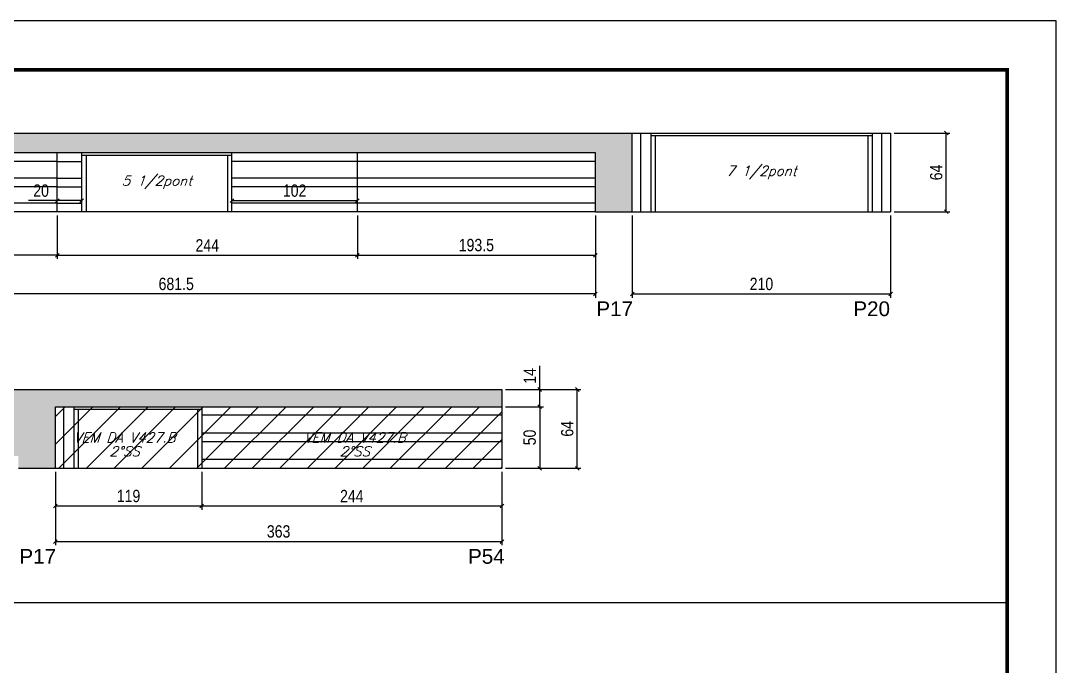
# Model space of a CAD drawing. Extents: x 3309 to 9590, y -2522 to 14608.
# Drawn here: x 5551 to 6393, y 8340 to 8865 of the extents above; entities that cross this region are included whole.
import ezdxf

# ---------------------------------------------------------------- set-up
doc = ezdxf.new("R2010")
doc.units = 0
doc.linetypes.add('DASHED', pattern=[0.75, 0.5, -0.25])
for name, color, linetype in [('5', 5, 'Continuous'), ('COTA', 241, 'Continuous'), ('Painéis', 200, 'Continuous'), ('SARR_2.2x7', 40, 'Continuous'), ('SARR_3.5x7', 81, 'Continuous'), ('texto', 7, 'Continuous')]:
    doc.layers.add(name, color=color, linetype=linetype)
for name, color, linetype, lineweight in [('Folhas', 255, 'Continuous', 9), ('Hachura', 251, 'Continuous', 9), ('SARRAFO DE PRESSAO', 251, 'DASHED', 9)]:
    doc.layers.add(name, color=color, linetype=linetype, lineweight=lineweight)
doc.layers.add('Laje_Perimetro', color=7, linetype='Continuous', plot=False)
doc.styles.add('COTA TECNICA', font='techl___.ttf', dxfattribs={"height": 10})
doc.styles.add('Romans', font='romans.shx')
doc.styles.get("Standard").update_dxf_attribs({"font": 'arial.ttf'})
doc.dimstyles.new('PAINEL', dxfattribs={"dimtxt": 10, "dimasz": 3, "dimexe": 3, "dimexo": 3, "dimgap": 3, "dimtad": 1, "dimdec": 1, "dimzin": 12, "dimdsep": 46, "dimtxsty": 'COTA TECNICA', "dimblk1": 'OBLIQUE', "dimblk2": 'OBLIQUE', "dimsah": 1, "dimcen": 0.9, "dimclrd": 4, "dimclre": 4, "dimclrt": 240, "dimadec": 1, "dimazin": 3, "dimtfac": 1, "dimtdec": 1, "dimtmove": 0, "dimatfit": 3, "dimfxl": 1, "dimtolj": 1, "dimtzin": 12, "dimarcsym": 0})

# ---------------------------------------------------------------- blocks, each defined once
blk = doc.blocks.new('9999999999')
at = {"layer": 'Folhas'}
blk.add_lwpolyline([(98138.98, 34190.21), (99623.98, 34190.21), (99623.98, 35240.21), (98138.98, 35240.21)], close=True, dxfattribs=at)
at = {"layer": 'Folhas', "color": 30, "const_width": 3}
blk.add_lwpolyline([(98213.98, 34230.21), (99583.98, 34230.21), (99583.98, 35200.21), (98213.98, 35200.21)], close=True, dxfattribs=at)
blk = doc.blocks.new('_Oblique')
at = {"color": 0, "linetype": 'ByBlock', "lineweight": -2}
blk.add_line((-0.5, -0.5), (0.5, 0.5), dxfattribs=at)
blk = doc.blocks.new('*D583')
at = {"layer": 'COTA', "color": 4, "linetype": 'ByBlock', "lineweight": -2, "transparency": 16777216}
for p, q in [((5336.67, 8706.59), (5336.67, 8671.22)), ((5580.67, 8706.59), (5580.67, 8671.22)), ((5580.67, 8674.22), (5336.67, 8674.22))]:
    blk.add_line(p, q, dxfattribs=at)
at = {"layer": 'Defpoints', "color": 0, "linetype": 'ByBlock', "transparency": 16777216}
for p in [(5336.67, 8709.59), (5580.67, 8709.59), (5336.67, 8674.22)]:
    blk.add_point(p, dxfattribs=at)
at = {"layer": 'COTA', "color": 4, "linetype": 'ByBlock', "lineweight": -2, "transparency": 16777216, "xscale": 3, "yscale": 3, "zscale": 3, "rotation": 180}
blk.add_blockref('_Oblique', (5336.67, 8674.22), dxfattribs=at)
at = {"layer": 'COTA', "color": 4, "linetype": 'ByBlock', "lineweight": -2, "transparency": 16777216, "xscale": 3, "yscale": 3, "zscale": 3}
blk.add_blockref('_Oblique', (5580.67, 8674.22), dxfattribs=at)
at = {"layer": 'COTA', "color": 240, "linetype": 'ByBlock', "transparency": 16777216, "insert": (5458.67, 8682.29), "char_height": 10, "attachment_point": 5, "style": 'COTA TECNICA'}
blk.add_mtext('\\A1;244', dxfattribs=at)
blk = doc.blocks.new('*D585')
at = {"layer": 'COTA', "color": 4, "linetype": 'ByBlock', "lineweight": -2, "transparency": 16777216}
for p, q in [((5336.67, 8706.59), (5336.67, 8639.74)), ((6018.17, 8706.59), (6018.17, 8639.74)), ((6018.17, 8642.74), (5336.67, 8642.74))]:
    blk.add_line(p, q, dxfattribs=at)
at = {"layer": 'Defpoints', "color": 0, "linetype": 'ByBlock', "transparency": 16777216}
for p in [(5336.67, 8709.59), (6018.17, 8709.59), (5336.67, 8642.74)]:
    blk.add_point(p, dxfattribs=at)
at = {"layer": 'COTA', "color": 4, "linetype": 'ByBlock', "lineweight": -2, "transparency": 16777216, "xscale": 3, "yscale": 3, "zscale": 3, "rotation": 180}
blk.add_blockref('_Oblique', (5336.67, 8642.74), dxfattribs=at)
at = {"layer": 'COTA', "color": 4, "linetype": 'ByBlock', "lineweight": -2, "transparency": 16777216, "xscale": 3, "yscale": 3, "zscale": 3}
blk.add_blockref('_Oblique', (6018.17, 8642.74), dxfattribs=at)
at = {"layer": 'COTA', "color": 240, "linetype": 'ByBlock', "transparency": 16777216, "insert": (5677.42, 8650.88), "char_height": 10, "attachment_point": 5, "style": 'COTA TECNICA'}
blk.add_mtext('\\A1;681.5', dxfattribs=at)
blk = doc.blocks.new('*D584')
at = {"layer": 'COTA', "color": 4, "lineweight": -2, "transparency": 16777216}
for p, q in [((5580.67, 8706.59), (5580.67, 8671.22)), ((5824.67, 8706.59), (5824.67, 8671.22)), ((5580.67, 8674.22), (5824.67, 8674.22))]:
    blk.add_line(p, q, dxfattribs=at)
at = {"layer": 'Defpoints', "color": 0, "transparency": 16777216}
for p in [(5580.67, 8709.59, 0), (5824.67, 8709.59, 0), (5824.67, 8674.22)]:
    blk.add_point(p, dxfattribs=at)
at = {"layer": 'COTA', "color": 4, "lineweight": -2, "transparency": 16777216, "xscale": 3, "yscale": 3, "zscale": 3, "rotation": 180}
blk.add_blockref('_Oblique', (5580.67, 8674.22), dxfattribs=at)
at = {"layer": 'COTA', "color": 4, "lineweight": -2, "transparency": 16777216, "xscale": 3, "yscale": 3, "zscale": 3}
blk.add_blockref('_Oblique', (5824.67, 8674.22), dxfattribs=at)
at = {"layer": 'COTA', "color": 240, "transparency": 16777216, "insert": (5702.67, 8682.29), "char_height": 10, "attachment_point": 5, "style": 'COTA TECNICA'}
blk.add_mtext('\\A1;244', dxfattribs=at)
blk = doc.blocks.new('*D586')
at = {"layer": 'COTA', "color": 4, "lineweight": -2, "transparency": 16777216}
for p, q in [((5824.67, 8706.59), (5824.67, 8671.22)), ((6018.17, 8706.59), (6018.17, 8671.22)), ((5824.67, 8674.22), (6018.17, 8674.22))]:
    blk.add_line(p, q, dxfattribs=at)
at = {"layer": 'Defpoints', "color": 0, "transparency": 16777216}
for p in [(5824.67, 8709.59, 0), (6018.17, 8709.59, 0), (6018.17, 8674.22)]:
    blk.add_point(p, dxfattribs=at)
at = {"layer": 'COTA', "color": 4, "lineweight": -2, "transparency": 16777216, "xscale": 3, "yscale": 3, "zscale": 3, "rotation": 180}
blk.add_blockref('_Oblique', (5824.67, 8674.22), dxfattribs=at)
at = {"layer": 'COTA', "color": 4, "lineweight": -2, "transparency": 16777216, "xscale": 3, "yscale": 3, "zscale": 3}
blk.add_blockref('_Oblique', (6018.17, 8674.22), dxfattribs=at)
at = {"layer": 'COTA', "color": 240, "transparency": 16777216, "insert": (5921.42, 8682.47), "char_height": 10, "attachment_point": 5, "style": 'COTA TECNICA'}
blk.add_mtext('\\A1;193.5', dxfattribs=at)
blk = doc.blocks.new('*D588')
at = {"layer": 'COTA', "color": 4, "lineweight": -2, "transparency": 16777216}
for p, q in [((5580.67, 8718.66), (5557.46, 8718.66)), ((5580.67, 8719.59), (5580.67, 8721.66)), ((5600.67, 8718.66), (5580.67, 8718.66)), ((5600.67, 8719.59), (5600.67, 8721.66))]:
    blk.add_line(p, q, dxfattribs=at)
at = {"layer": 'Defpoints', "color": 0, "transparency": 16777216}
for p in [(5580.67, 8718.66), (5580.67, 8716.59, 0), (5600.67, 8716.59, 0)]:
    blk.add_point(p, dxfattribs=at)
at = {"layer": 'COTA', "color": 4, "lineweight": -2, "transparency": 16777216, "xscale": 3, "yscale": 3, "zscale": 3, "rotation": 180}
blk.add_blockref('_Oblique', (5580.67, 8718.66), dxfattribs=at)
at = {"layer": 'COTA', "color": 4, "lineweight": -2, "transparency": 16777216, "xscale": 3, "yscale": 3, "zscale": 3}
blk.add_blockref('_Oblique', (5600.67, 8718.66), dxfattribs=at)
at = {"layer": 'COTA', "color": 240, "transparency": 16777216, "insert": (5567.56, 8726.77), "char_height": 10, "attachment_point": 5, "style": 'COTA TECNICA'}
blk.add_mtext('\\A1;20', dxfattribs=at)
blk = doc.blocks.new('*D589')
at = {"layer": 'COTA', "color": 4, "lineweight": -2, "transparency": 16777216}
for p, q in [((5722.67, 8719.59), (5722.67, 8721.66)), ((5722.67, 8718.66), (5824.67, 8718.66)), ((5824.67, 8719.59), (5824.67, 8721.66))]:
    blk.add_line(p, q, dxfattribs=at)
at = {"layer": 'Defpoints', "color": 0, "transparency": 16777216}
for p in [(5722.67, 8716.59, 0), (5824.67, 8718.66), (5824.67, 8716.59, 0)]:
    blk.add_point(p, dxfattribs=at)
at = {"layer": 'COTA', "color": 4, "lineweight": -2, "transparency": 16777216, "xscale": 3, "yscale": 3, "zscale": 3, "rotation": 180}
blk.add_blockref('_Oblique', (5722.67, 8718.66), dxfattribs=at)
at = {"layer": 'COTA', "color": 4, "lineweight": -2, "transparency": 16777216, "xscale": 3, "yscale": 3, "zscale": 3}
blk.add_blockref('_Oblique', (5824.67, 8718.66), dxfattribs=at)
at = {"layer": 'COTA', "color": 240, "transparency": 16777216, "insert": (5773.67, 8726.77), "char_height": 10, "attachment_point": 5, "style": 'COTA TECNICA'}
blk.add_mtext('\\A1;102', dxfattribs=at)
blk = doc.blocks.new('*D590')
at = {"layer": 'COTA', "color": 4, "lineweight": -2, "transparency": 16777216}
for p, q in [((6048.17, 8706.59), (6048.17, 8639.74)), ((6258.17, 8706.59), (6258.17, 8639.74)), ((6048.17, 8642.74), (6258.17, 8642.74))]:
    blk.add_line(p, q, dxfattribs=at)
at = {"layer": 'Defpoints', "color": 0, "transparency": 16777216}
for p in [(6048.17, 8709.59, 0), (6258.17, 8709.59, 0), (6258.17, 8642.74)]:
    blk.add_point(p, dxfattribs=at)
at = {"layer": 'COTA', "color": 4, "lineweight": -2, "transparency": 16777216, "xscale": 3, "yscale": 3, "zscale": 3, "rotation": 180}
blk.add_blockref('_Oblique', (6048.17, 8642.74), dxfattribs=at)
at = {"layer": 'COTA', "color": 4, "lineweight": -2, "transparency": 16777216, "xscale": 3, "yscale": 3, "zscale": 3}
blk.add_blockref('_Oblique', (6258.17, 8642.74), dxfattribs=at)
at = {"layer": 'COTA', "color": 240, "transparency": 16777216, "insert": (6153.17, 8650.85), "char_height": 10, "attachment_point": 5, "style": 'COTA TECNICA'}
blk.add_mtext('\\A1;210', dxfattribs=at)
blk = doc.blocks.new('*D591')
at = {"layer": 'COTA', "color": 4, "lineweight": -2, "transparency": 16777216}
for p, q in [((6261.17, 8773.59), (6306.39, 8773.59)), ((6303.39, 8709.59), (6303.39, 8773.59)), ((6261.17, 8709.59), (6306.39, 8709.59))]:
    blk.add_line(p, q, dxfattribs=at)
at = {"layer": 'Defpoints', "color": 0, "transparency": 16777216}
for p in [(6258.17, 8773.59, 0), (6303.39, 8773.59), (6258.17, 8709.59, 0)]:
    blk.add_point(p, dxfattribs=at)
at = {"layer": 'COTA', "color": 4, "lineweight": -2, "transparency": 16777216, "xscale": 3, "yscale": 3, "zscale": 3}
for p, rotation in [((6303.39, 8773.59), 90), ((6303.39, 8709.59), 270)]:
    blk.add_blockref('_Oblique', p, dxfattribs=dict(at, rotation=rotation))
at = {"layer": 'COTA', "color": 240, "transparency": 16777216, "insert": (6295.29, 8741.59), "char_height": 10, "attachment_point": 5, "rotation": 90, "style": 'COTA TECNICA'}
blk.add_mtext('\\A1;64', dxfattribs=at)
blk = doc.blocks.new('*D598')
at = {"layer": 'COTA', "color": 4, "lineweight": -2, "transparency": 16777216}
for p, q in [((5579.17, 8498.08), (5579.17, 8467.35)), ((5698.17, 8498.08), (5698.17, 8467.35)), ((5579.17, 8470.35), (5698.17, 8470.35))]:
    blk.add_line(p, q, dxfattribs=at)
at = {"layer": 'Defpoints', "color": 0, "transparency": 16777216}
for p in [(5579.17, 8501.08, 0), (5698.17, 8501.08, 0), (5698.17, 8470.35)]:
    blk.add_point(p, dxfattribs=at)
at = {"layer": 'COTA', "color": 4, "lineweight": -2, "transparency": 16777216, "xscale": 3, "yscale": 3, "zscale": 3, "rotation": 180}
blk.add_blockref('_Oblique', (5579.17, 8470.35), dxfattribs=at)
at = {"layer": 'COTA', "color": 4, "lineweight": -2, "transparency": 16777216, "xscale": 3, "yscale": 3, "zscale": 3}
blk.add_blockref('_Oblique', (5698.17, 8470.35), dxfattribs=at)
at = {"layer": 'COTA', "color": 240, "transparency": 16777216, "insert": (5638.67, 8478.43), "char_height": 10, "attachment_point": 5, "style": 'COTA TECNICA'}
blk.add_mtext('\\A1;119', dxfattribs=at)
blk = doc.blocks.new('*D599')
at = {"layer": 'COTA', "color": 4, "lineweight": -2, "transparency": 16777216}
for p, q in [((5698.17, 8498.08), (5698.17, 8467.35)), ((5942.17, 8498.08), (5942.17, 8467.35)), ((5698.17, 8470.35), (5942.17, 8470.35))]:
    blk.add_line(p, q, dxfattribs=at)
at = {"layer": 'Defpoints', "color": 0, "transparency": 16777216}
for p in [(5698.17, 8501.08, 0), (5942.17, 8501.08, 0), (5942.17, 8470.35)]:
    blk.add_point(p, dxfattribs=at)
at = {"layer": 'COTA', "color": 4, "lineweight": -2, "transparency": 16777216, "xscale": 3, "yscale": 3, "zscale": 3, "rotation": 180}
blk.add_blockref('_Oblique', (5698.17, 8470.35), dxfattribs=at)
at = {"layer": 'COTA', "color": 4, "lineweight": -2, "transparency": 16777216, "xscale": 3, "yscale": 3, "zscale": 3}
blk.add_blockref('_Oblique', (5942.17, 8470.35), dxfattribs=at)
at = {"layer": 'COTA', "color": 240, "transparency": 16777216, "insert": (5820.17, 8478.42), "char_height": 10, "attachment_point": 5, "style": 'COTA TECNICA'}
blk.add_mtext('\\A1;244', dxfattribs=at)
blk = doc.blocks.new('*D597')
at = {"layer": 'COTA', "color": 4, "lineweight": -2, "transparency": 16777216}
for p, q in [((5579.17, 8498.08), (5579.17, 8438.38)), ((5942.17, 8498.08), (5942.17, 8438.38)), ((5579.17, 8441.38), (5942.17, 8441.38))]:
    blk.add_line(p, q, dxfattribs=at)
at = {"layer": 'Defpoints', "color": 0, "transparency": 16777216}
for p in [(5579.17, 8501.08), (5942.17, 8501.08, 0), (5942.17, 8441.38)]:
    blk.add_point(p, dxfattribs=at)
at = {"layer": 'COTA', "color": 4, "lineweight": -2, "transparency": 16777216, "xscale": 3, "yscale": 3, "zscale": 3, "rotation": 180}
blk.add_blockref('_Oblique', (5579.17, 8441.38), dxfattribs=at)
at = {"layer": 'COTA', "color": 4, "lineweight": -2, "transparency": 16777216, "xscale": 3, "yscale": 3, "zscale": 3}
blk.add_blockref('_Oblique', (5942.17, 8441.38), dxfattribs=at)
at = {"layer": 'COTA', "color": 240, "transparency": 16777216, "insert": (5760.67, 8449.6), "char_height": 10, "attachment_point": 5, "style": 'COTA TECNICA'}
blk.add_mtext('\\A1;363', dxfattribs=at)
blk = doc.blocks.new('*D600')
at = {"layer": 'COTA', "color": 4, "lineweight": -2, "transparency": 16777216}
for p, q in [((5945.17, 8551.08), (5975.91, 8551.08)), ((5972.91, 8551.08), (5972.91, 8501.08)), ((5945.17, 8501.08), (5975.91, 8501.08))]:
    blk.add_line(p, q, dxfattribs=at)
at = {"layer": 'Defpoints', "color": 0, "transparency": 16777216}
for p in [(5942.17, 8551.08, 0), (5942.17, 8501.08, 0), (5972.91, 8501.08)]:
    blk.add_point(p, dxfattribs=at)
at = {"layer": 'COTA', "color": 4, "lineweight": -2, "transparency": 16777216, "xscale": 3, "yscale": 3, "zscale": 3}
for p, rotation in [((5972.91, 8551.08), 90), ((5972.91, 8501.08), 270)]:
    blk.add_blockref('_Oblique', p, dxfattribs=dict(at, rotation=rotation))
at = {"layer": 'COTA', "color": 240, "transparency": 16777216, "insert": (5964.8, 8526.08), "char_height": 10, "attachment_point": 5, "rotation": 90, "style": 'COTA TECNICA'}
blk.add_mtext('\\A1;50', dxfattribs=at)
blk = doc.blocks.new('*D601')
at = {"layer": 'COTA', "color": 4, "lineweight": -2, "transparency": 16777216}
for p, q in [((5972.91, 8565.08), (5972.91, 8584.2)), ((5945.17, 8565.08), (5975.91, 8565.08)), ((5972.91, 8551.08), (5972.91, 8565.08)), ((5945.17, 8551.08), (5975.91, 8551.08))]:
    blk.add_line(p, q, dxfattribs=at)
at = {"layer": 'Defpoints', "color": 0, "transparency": 16777216}
for p in [(5942.17, 8565.08, 0), (5972.91, 8565.08), (5942.17, 8551.08, 0)]:
    blk.add_point(p, dxfattribs=at)
at = {"layer": 'COTA', "color": 4, "lineweight": -2, "transparency": 16777216, "xscale": 3, "yscale": 3, "zscale": 3}
for p, rotation in [((5972.91, 8565.08), 90), ((5972.91, 8551.08), 270)]:
    blk.add_blockref('_Oblique', p, dxfattribs=dict(at, rotation=rotation))
at = {"layer": 'COTA', "color": 240, "transparency": 16777216, "insert": (5964.84, 8576.14), "char_height": 10, "attachment_point": 5, "rotation": 90, "style": 'COTA TECNICA'}
blk.add_mtext('\\A1;14', dxfattribs=at)
blk = doc.blocks.new('*D602')
at = {"layer": 'COTA', "color": 4, "lineweight": -2, "transparency": 16777216}
for p, q in [((5945.17, 8565.08), (6006.44, 8565.08)), ((6003.44, 8501.08), (6003.44, 8565.08)), ((5945.17, 8501.08), (6006.44, 8501.08))]:
    blk.add_line(p, q, dxfattribs=at)
at = {"layer": 'Defpoints', "color": 0, "transparency": 16777216}
for p in [(5942.17, 8565.08, 0), (6003.44, 8565.08), (5942.17, 8501.08, 0)]:
    blk.add_point(p, dxfattribs=at)
at = {"layer": 'COTA', "color": 4, "lineweight": -2, "transparency": 16777216, "xscale": 3, "yscale": 3, "zscale": 3}
for p, rotation in [((6003.44, 8565.08), 90), ((6003.44, 8501.08), 270)]:
    blk.add_blockref('_Oblique', p, dxfattribs=dict(at, rotation=rotation))
at = {"layer": 'COTA', "color": 240, "transparency": 16777216, "insert": (5995.34, 8533.08), "char_height": 10, "attachment_point": 5, "rotation": 90, "style": 'COTA TECNICA'}
blk.add_mtext('\\A1;64', dxfattribs=at)

msp = doc.modelspace()

# ---------------------------------------------------------------- hatches: boundary and pattern name
at = {"layer": 'COTA'}
h = msp.add_hatch(dxfattribs=at)
h.set_pattern_fill('AR-CONC', color=256, scale=0.03)
h.paths.add_polyline_path([(6048.17, 8773.59), (5336.67, 8773.59), (5336.67, 8757.59), (6018.17, 8757.59), (6018.17, 8709.59), (6048.17, 8709.59)])
h = msp.add_hatch(dxfattribs=at)
h.set_pattern_fill('AR-CONC', color=256, scale=0.03)
h.paths.add_polyline_path([(5579.17, 8551.08), (5942.17, 8551.08), (5942.17, 8565.08), (5527.17, 8565.08), (5527.17, 8511.08), (5549.17, 8511.08), (5549.17, 8501.08), (5579.17, 8501.08)])
at = {"layer": 'Hachura', "linetype": 'ByBlock'}
h = msp.add_hatch(dxfattribs=at)
h.set_pattern_fill('ANSI31', color=256, scale=5)
h.set_pattern_definition([(45, (22, 0), (-11.22532, 11.22532), [])])
h.paths.add_polyline_path([(5579.17, 8551.08), (5579.17, 8501.08), (5698.17, 8501.08), (5698.17, 8551.08)])
h.paths.add_polyline_path([(5942.17, 8501.08), (5942.17, 8551.08), (5698.17, 8551.08), (5698.17, 8501.08)])

# ---------------------------------------------------------------- linework, layer by layer
at = {"layer": 'COTA'}
for p, q in [((5336.67, 8773.59, 0), (6048.17, 8773.59, 0)), ((6018.17, 8709.59, 0), (6048.17, 8709.59, 0)), ((5527.17, 8565.08, 0), (5942.17, 8565.08, 0)), ((5942.17, 8565.08, 0), (5942.17, 8551.08, 0)), ((5549.17, 8501.08, 0), (5579.17, 8501.08, 0)), ((4982.87, 8391.73), (6352.87, 8391.73))]:
    msp.add_line(p, q, dxfattribs=at)
at = {"layer": 'Laje_Perimetro'}
msp.add_lwpolyline([(6392.87, 8864.98), (4907.87, 8864.98), (4907.87, 7814.98), (6392.87, 7814.98)], close=True, dxfattribs=at)
at = {"layer": 'Painéis', "linetype": 'ByBlock'}
for p, q in [((6048.17, 8709.59, 0), (6048.17, 8773.59, 0)), ((6048.17, 8773.59, 0), (6258.17, 8773.59, 0)), ((6258.17, 8773.59, 0), (6258.17, 8709.59, 0)), ((6018.17, 8757.59, 0), (5336.67, 8757.59, 0)), ((5580.67, 8709.59, 0), (5580.67, 8757.59, 0)), ((5824.67, 8709.59, 0), (5824.67, 8757.59, 0)), ((6018.17, 8709.59, 0), (6018.17, 8757.59, 0)), ((6018.17, 8709.59, 0), (5336.67, 8709.59, 0)), ((6048.17, 8709.59, 0), (6258.17, 8709.59, 0)), ((5579.17, 8501.08, 0), (5579.17, 8551.08, 0)), ((5579.17, 8551.08, 0), (5942.17, 8551.08, 0)), ((5698.17, 8551.08, 0), (5698.17, 8501.08, 0)), ((5942.17, 8551.08, 0), (5942.17, 8501.08, 0)), ((5579.17, 8501.08, 0), (5942.17, 8501.08, 0))]:
    msp.add_line(p, q, dxfattribs=at)
at = {"layer": 'SARR_2.2x7', "linetype": 'Continuous'}
for p, q in [((6055.17, 8709.59, 0), (6055.17, 8773.59, 0)), ((6251.17, 8709.59, 0), (6251.17, 8773.59, 0)), ((6243.17, 8771.39, 0), (6063.17, 8771.39, 0)), ((5580.67, 8750.59, 0), (5336.67, 8750.59, 0)), ((5580.67, 8750.59, 0), (5600.67, 8750.59, 0)), ((5722.67, 8755.39, 0), (5600.67, 8755.39, 0)), ((5824.67, 8750.59, 0), (5722.67, 8750.59, 0)), ((6018.17, 8750.59, 0), (5824.67, 8750.59, 0)), ((5580.67, 8736.92, 0), (5336.67, 8736.92, 0)), ((5580.67, 8736.92, 0), (5600.67, 8736.92, 0)), ((5824.67, 8736.92, 0), (5722.67, 8736.92, 0)), ((6018.17, 8736.92, 0), (5824.67, 8736.92, 0)), ((5580.67, 8729.92, 0), (5336.67, 8729.92, 0)), ((5580.67, 8729.92, 0), (5600.67, 8729.92, 0)), ((5824.67, 8729.92, 0), (5722.67, 8729.92, 0)), ((6018.17, 8729.92, 0), (5824.67, 8729.92, 0)), ((5580.67, 8716.59, 0), (5336.67, 8716.59, 0)), ((5580.67, 8716.59, 0), (5600.67, 8716.59, 0)), ((5824.67, 8716.59, 0), (5722.67, 8716.59, 0)), ((6018.17, 8716.59, 0), (5824.67, 8716.59, 0)), ((5586.17, 8501.08, 0), (5586.17, 8551.08, 0)), ((5698.17, 8548.88, 0), (5594.17, 8548.88, 0)), ((5942.17, 8544.08, 0), (5698.17, 8544.08, 0)), ((5942.17, 8529.63, 0), (5698.17, 8529.63, 0)), ((5942.17, 8522.63, 0), (5698.17, 8522.63, 0)), ((5942.17, 8508.08, 0), (5698.17, 8508.08, 0))]:
    msp.add_line(p, q, dxfattribs=at)
at = {"layer": 'SARR_3.5x7'}
for p, q in [((6063.17, 8773.59, 0), (6063.17, 8709.59, 0)), ((6243.17, 8773.59, 0), (6243.17, 8709.59, 0)), ((6066.67, 8771.39, 0), (6066.67, 8709.59, 0)), ((6239.67, 8771.39, 0), (6239.67, 8709.59, 0)), ((5600.67, 8709.59, 0), (5600.67, 8757.59, 0)), ((5722.67, 8709.59, 0), (5722.67, 8757.59, 0)), ((5604.17, 8755.39, 0), (5604.17, 8709.59, 0)), ((5719.17, 8755.39, 0), (5719.17, 8709.59, 0)), ((5594.17, 8551.08, 0), (5594.17, 8501.08, 0)), ((5597.67, 8548.88, 0), (5597.67, 8501.08, 0)), ((5694.67, 8548.88, 0), (5694.67, 8501.08, 0))]:
    msp.add_line(p, q, dxfattribs=at)

# ---------------------------------------------------------------- block references
at = {"layer": 'SARRAFO DE PRESSAO', "color": 6, "linetype": 'ByBlock'}
msp.add_blockref('9999999999', (-93231.11, -26375.22), dxfattribs=at)

# ---------------------------------------------------------------- texts
at = {"layer": '5', "linetype": 'Continuous'}
for s, p in [('P17', (6018.96, 8624.73, 0)), ('P20', (6227.86, 8624.73, 0)), ('P17', (5549.96, 8423.37, 0)), ('P54', (5914.66, 8423.37, 0))]:
    msp.add_text(s, height=12, rotation=0.00004, dxfattribs=at).set_placement(p)
at = {"layer": 'texto', "color": 2, "char_height": 8, "attachment_point": 5, "style": 'Romans'}
for s, insert in [('{\\Q19;\\C256;7 1/2pont}', (6153.17, 8741.59, 0)), ('{\\Q19;\\C256;5 1/2pont}', (5661.67, 8733.59, 0)), ('{\\Q19;\\C256;VEM DA V427.B}', (5635.42, 8526.08, 0)), ('{\\Q19;\\C256;VEM DA V427.B}', (5822.52, 8526.08, 0)), ('{\\Q19;\\C256;2°SS}', (5635.42, 8514.81, 0)), ('{\\Q19;\\C256;2°SS}', (5822.52, 8514.81, 0))]:
    msp.add_mtext(s, dxfattribs=dict(at, insert=insert))

# ---------------------------------------------------------------- dimensions: what is measured, and where the dimension line sits
at = {"layer": 'COTA'}
for base, p1, p2, picture, middle in [((6303.39, 8773.59), (6258.17, 8709.59, 0), (6258.17, 8773.59, 0), '*D591', (6295.29, 8741.59)), ((5972.91, 8565.08), (5942.17, 8551.08, 0), (5942.17, 8565.08, 0), '*D601', (5964.84, 8576.14)), ((6003.44, 8565.08), (5942.17, 8501.08, 0), (5942.17, 8565.08, 0), '*D602', (5995.34, 8533.08)), ((5972.91, 8501.08), (5942.17, 8551.08, 0), (5942.17, 8501.08, 0), '*D600', (5964.8, 8526.08))]:
    dim = msp.add_linear_dim(base=base, p1=p1, p2=p2, angle=90, dimstyle='PAINEL', dxfattribs=at)
    dim.commit()
    dim.dimension.update_dxf_attribs({"geometry": picture, "text_midpoint": middle})
for base, p1, p2, picture, middle in [((5580.67, 8718.66), (5600.67, 8716.59, 0), (5580.67, 8716.59, 0), '*D588', (5567.56, 8726.77)), ((5824.67, 8718.66), (5722.67, 8716.59, 0), (5824.67, 8716.59, 0), '*D589', (5773.67, 8726.77)), ((5824.67, 8674.22, 0), (5580.67, 8709.59, 0), (5824.67, 8709.59, 0), '*D584', (5702.67, 8682.29, 0)), ((6018.17, 8674.22, 0), (5824.67, 8709.59, 0), (6018.17, 8709.59, 0), '*D586', (5921.42, 8682.47, 0)), ((6258.17, 8642.74), (6048.17, 8709.59, 0), (6258.17, 8709.59, 0), '*D590', (6153.17, 8650.85)), ((5698.17, 8470.35, 0), (5579.17, 8501.08, 0), (5698.17, 8501.08, 0), '*D598', (5638.67, 8478.43, 0)), ((5942.17, 8441.38, 0), (5579.17, 8501.08, 0), (5942.17, 8501.08, 0), '*D597', (5760.67, 8449.6, 0))]:
    dim = msp.add_linear_dim(base=base, p1=p1, p2=p2, dimstyle='PAINEL', dxfattribs=at)
    dim.commit()
    dim.dimension.update_dxf_attribs({"geometry": picture, "text_midpoint": middle})
at = {"layer": 'COTA', "linetype": 'ByBlock'}
dim = msp.add_linear_dim(base=(5336.67, 8674.22, 0), p1=(5580.67, 8709.59, 0), p2=(5336.67, 8709.59, 0), angle=180, dimstyle='PAINEL', override={"dimtmove": 1}, dxfattribs=at)
dim.commit()
dim.dimension.update_dxf_attribs({"geometry": '*D583', "text_midpoint": (5458.67, 8682.29, 0)})
dim = msp.add_linear_dim(base=(5336.67, 8642.74, 0), p1=(6018.17, 8709.59, 0), p2=(5336.67, 8709.59, 0), angle=180, dimstyle='PAINEL', dxfattribs=at)
dim.commit()
dim.dimension.update_dxf_attribs({"geometry": '*D585', "text_midpoint": (5677.42, 8650.88, 0)})
at = {"layer": 'COTA'}
dim = msp.add_linear_dim(base=(5942.17, 8470.35, 0), p1=(5698.17, 8501.08, 0), p2=(5942.17, 8501.08, 0), dimstyle='PAINEL', override={"dimtmove": 1}, dxfattribs=at)
dim.commit()
dim.dimension.update_dxf_attribs({"geometry": '*D599', "text_midpoint": (5820.17, 8478.42, 0)})

doc.saveas('drawing.dxf')
